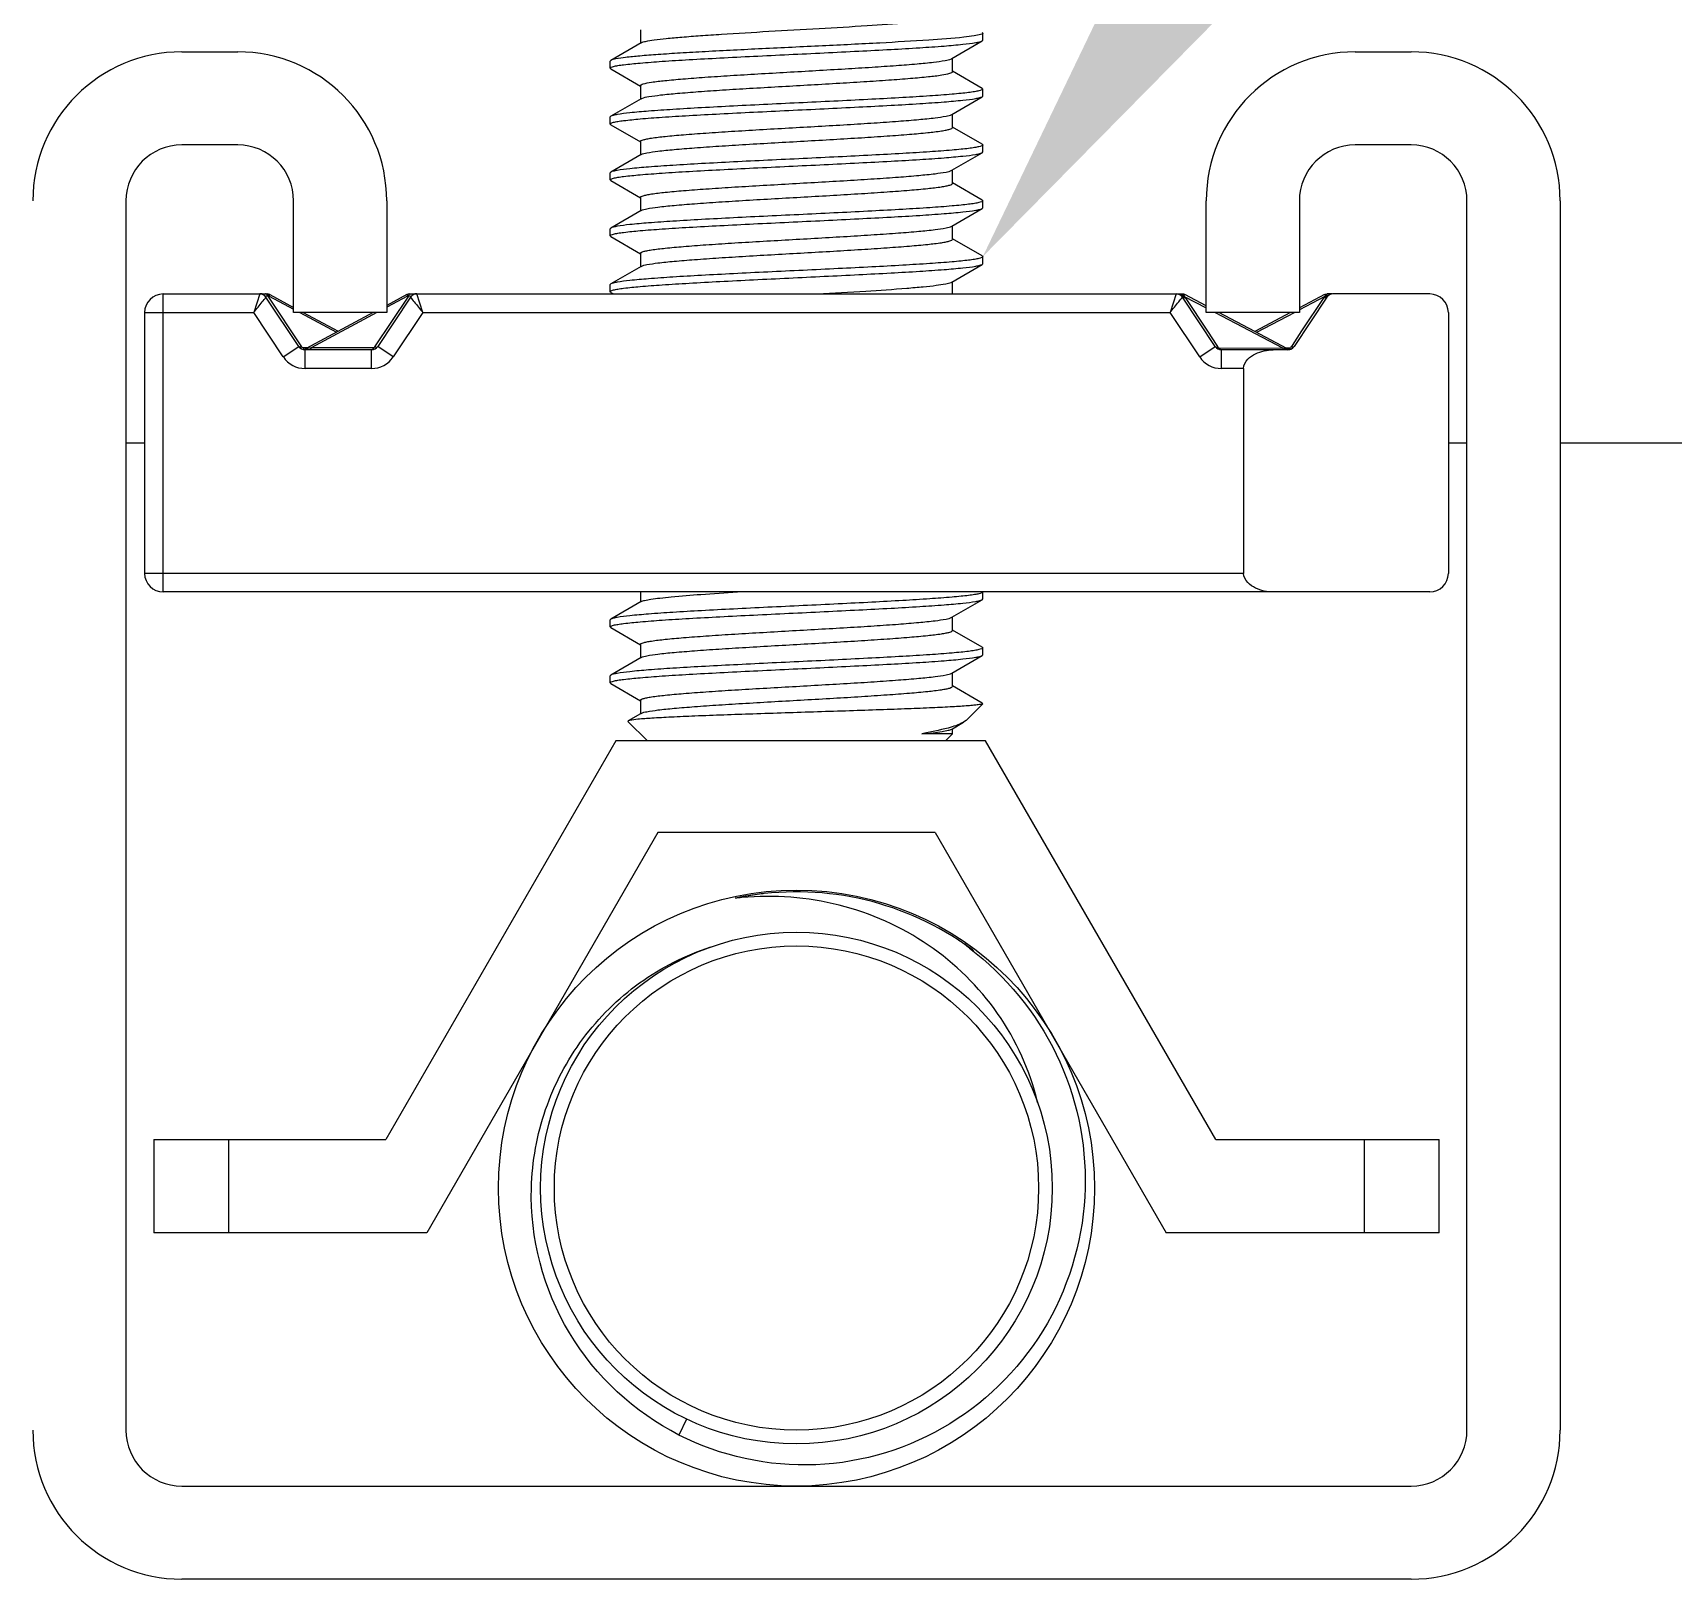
# Model space of a CAD drawing. Extents: x -409572 to -157272, y 600795 to 878326.
# Drawn here: x -392247.3 to -391927.6, y 813907.2 to 814208.6 of the extents above; entities that cross this region are included whole.
import ezdxf

# ---------------------------------------------------------------- set-up
doc = ezdxf.new("R2010")
doc.units = 0
doc.header["$LTSCALE"] = 1000
doc.header["$MEASUREMENT"] = 0
doc.layers.get('0').update_dxf_attribs({"linetype": 'CONTINUOUS'})

msp = doc.modelspace()

# ---------------------------------------------------------------- linework, layer by layer
at = {"linetype": 'CONTINUOUS'}
for p, q in [((-392128.84, 814209.19), (-392128.84, 814206.56)), ((-392068.15, 814203.58), (-392062.25, 814207.01)), ((-392062.25, 814208.66), (-392062.12, 814208.52)), ((-392062.25, 814207.01), (-392062.12, 814207.16)), ((-392062.12, 814207.16), (-392062.12, 814208.52)), ((-392062.12, 814207.16), (-392062.12, 814208.52)), ((-392218.21, 814204.89), (-392207.32, 814204.89)), ((-392128.69, 814206.64), (-392134.6, 814203.22)), ((-392068, 814201.03), (-392068, 814203.66)), ((-391989.52, 814204.89), (-391978.63, 814204.89)), ((-392134.6, 814203.22), (-392134.72, 814203.08)), ((-392134.72, 814201.71), (-392134.72, 814203.08)), ((-392134.6, 814201.57), (-392134.72, 814201.71)), ((-392134.6, 814201.57), (-392128.84, 814198.22)), ((-392068.23, 814203.54), (-392068.15, 814203.58)), ((-392062.25, 814197.77), (-392068, 814201.11)), ((-392128.84, 814198.3), (-392128.84, 814195.67)), ((-392062.25, 814197.77), (-392062.12, 814197.63)), ((-392062.12, 814196.27), (-392062.12, 814197.63)), ((-392062.12, 814196.27), (-392062.12, 814197.63)), ((-392062.12, 814197.63), (-392062.12, 814197.61)), ((-392128.69, 814195.75), (-392134.6, 814192.33)), ((-392128.69, 814195.75), (-392128.54, 814195.82)), ((-392068.15, 814192.69), (-392062.25, 814196.12)), ((-392062.25, 814196.12), (-392062.12, 814196.27)), ((-392134.6, 814192.33), (-392134.72, 814192.19)), ((-392134.72, 814190.82), (-392134.72, 814192.19)), ((-392134.72, 814190.82), (-392134.72, 814192.19)), ((-392134.6, 814190.68), (-392134.72, 814190.82)), ((-392068, 814190.14), (-392068, 814192.77)), ((-392134.6, 814190.68), (-392128.84, 814187.33)), ((-392062.25, 814186.88), (-392068, 814190.22)), ((-392207.32, 814186.74), (-392218.21, 814186.74)), ((-392128.69, 814184.86), (-392134.6, 814181.44)), ((-392128.84, 814187.41), (-392128.84, 814184.78)), ((-392068.15, 814181.8), (-392062.25, 814185.23)), ((-392062.25, 814186.88), (-392062.12, 814186.74)), ((-392062.25, 814185.23), (-392062.12, 814185.38)), ((-392062.12, 814185.38), (-392062.12, 814186.74)), ((-392062.12, 814185.38), (-392062.12, 814186.74)), ((-392062.12, 814186.74), (-392062.12, 814186.72)), ((-391978.63, 814186.74), (-391989.52, 814186.74)), ((-392134.6, 814181.44), (-392134.72, 814181.3)), ((-392134.72, 814179.93), (-392134.72, 814181.3)), ((-392134.72, 814179.93), (-392134.72, 814181.3)), ((-392068, 814179.25), (-392068, 814181.88)), ((-392134.6, 814179.79), (-392134.72, 814179.93)), ((-392134.6, 814179.79), (-392128.84, 814176.44)), ((-392062.25, 814175.99), (-392068, 814179.33)), ((-392229.1, 814175.85), (-392229.1, 813936.27)), ((-392196.43, 814154.07), (-392196.43, 814175.85)), ((-392178.28, 814175.85), (-392178.28, 814154.07)), ((-392128.84, 814176.52), (-392128.84, 814173.89)), ((-392062.25, 814175.99), (-392062.12, 814175.85)), ((-392062.12, 814174.49), (-392062.12, 814175.85)), ((-392062.12, 814174.49), (-392062.12, 814175.85)), ((-392062.12, 814175.85), (-392062.12, 814175.83)), ((-392018.56, 814154.07), (-392018.56, 814175.85)), ((-392000.41, 814175.85), (-392000.41, 814154.07)), ((-391967.74, 813936.27), (-391967.74, 814175.85)), ((-391949.59, 814175.85), (-391949.59, 813936.27)), ((-392128.69, 814173.97), (-392134.6, 814170.55)), ((-392068.15, 814170.91), (-392062.25, 814174.34)), ((-392062.25, 814174.34), (-392062.12, 814174.49)), ((-392134.6, 814170.55), (-392134.72, 814170.41)), ((-392134.72, 814169.04), (-392134.72, 814170.41)), ((-392134.72, 814169.04), (-392134.72, 814170.41)), ((-392134.6, 814168.9), (-392134.72, 814169.04)), ((-392134.6, 814168.9), (-392128.84, 814165.55)), ((-392068, 814168.36), (-392068, 814170.99)), ((-392128.84, 814165.63), (-392128.84, 814163)), ((-392062.25, 814165.1), (-392068, 814168.44)), ((-392128.69, 814163.08), (-392134.6, 814159.66)), ((-392068.15, 814160.02), (-392062.25, 814163.45)), ((-392062.25, 814165.1), (-392062.12, 814164.96)), ((-392062.25, 814163.45), (-392062.12, 814163.6)), ((-392062.12, 814163.6), (-392062.12, 814164.96)), ((-392062.12, 814163.6), (-392062.12, 814164.96)), ((-392062.12, 814164.96), (-392062.12, 814164.94)), ((-392134.6, 814159.66), (-392134.72, 814159.52)), ((-392134.72, 814158.15), (-392134.72, 814159.52)), ((-392134.72, 814158.15), (-392134.72, 814159.52)), ((-392068.28, 814159.95), (-392068.15, 814160.02)), ((-392068, 814157.7), (-392068, 814160.1)), ((-392221.84, 814099.62), (-392221.84, 814157.7)), ((-392221.84, 814157.7), (-392203.02, 814157.7)), ((-392203.02, 814157.7), (-392204.18, 814154.07)), ((-392203, 814157.7), (-392201.58, 814157.7)), ((-392202.54, 814157.7), (-392202.94, 814157.7)), ((-392201.84, 814157.7), (-392201.91, 814157.7)), ((-392195.41, 814147.46), (-392201.81, 814157.05)), ((-392201.47, 814157.29), (-392194.87, 814147.38)), ((-392201.47, 814157.29), (-392201.22, 814157.29)), ((-392201.3, 814157.47), (-392201.23, 814157.32)), ((-392201.22, 814157.29), (-392201.07, 814157.57)), ((-392201.22, 814157.29), (-392196.43, 814154.73)), ((-392201.07, 814157.57), (-392196.43, 814155.09)), ((-392180.57, 814147.38), (-392173.97, 814157.29)), ((-392173.63, 814157.05), (-392180.03, 814147.46)), ((-392174.37, 814157.57), (-392178.28, 814155.48)), ((-392174.22, 814157.29), (-392178.28, 814155.11)), ((-392174.37, 814157.57), (-392174.22, 814157.29)), ((-392174.22, 814157.29), (-392173.97, 814157.29)), ((-392174.14, 814157.47), (-392174.21, 814157.32)), ((-392173.86, 814157.7), (-392172.44, 814157.7)), ((-392172.45, 814157.7), (-392172.83, 814157.7)), ((-392172.42, 814157.7), (-392023.26, 814157.7)), ((-392171.26, 814154.07), (-392172.42, 814157.7)), ((-392134.6, 814158.01), (-392134.72, 814158.15)), ((-392134.6, 814158.01), (-392134.07, 814157.7)), ((-392024.42, 814157.7), (-392025.59, 814154.07)), ((-392023.31, 814157.21), (-392023.36, 814157.24)), ((-392023.26, 814157.2), (-392023.31, 814157.21)), ((-392016.82, 814147.46), (-392023.21, 814157.05)), ((-392023.04, 814157.15), (-392022.83, 814157.23)), ((-392022.92, 814157.28), (-392022.74, 814157.58)), ((-392022.9, 814157.29), (-392022.87, 814157.26)), ((-392022.87, 814157.26), (-392022.83, 814157.23)), ((-392022.83, 814157.23), (-392018.56, 814154.99)), ((-392018.56, 814155.36), (-392022.75, 814157.57)), ((-392022.65, 814156.99), (-392018.34, 814150.46)), ((-391995.04, 814157.05), (-392001.43, 814147.46)), ((-391995.48, 814157.57), (-392000.41, 814154.97)), ((-391995.44, 814157.2), (-392000.41, 814154.59)), ((-391999.91, 814150.5), (-391995.59, 814157)), ((-391995.44, 814157.2), (-391995.33, 814157.29)), ((-391995.23, 814157.13), (-391995.44, 814157.2)), ((-391995.25, 814157.48), (-391995.31, 814157.34)), ((-391993.94, 814157.7), (-391994.97, 814157.7)), ((-391994.2, 814157.7), (-391994.95, 814157.7)), ((-391994.84, 814157.44), (-391994.45, 814157.58)), ((-391975, 814157.7), (-391993.83, 814157.7)), ((-392225.47, 814154.07), (-392225.47, 814103.25)), ((-392225.47, 814154.07), (-392204.18, 814154.07)), ((-392198.43, 814145.44), (-392204.18, 814154.07)), ((-392178.28, 814154.07), (-392196.43, 814154.07)), ((-392195.21, 814154.07), (-392188.06, 814150.24)), ((-392194.53, 814154.07), (-392187.72, 814150.42)), ((-392180.91, 814154.07), (-392193.97, 814147.07)), ((-392180.23, 814154.07), (-392193.01, 814147.22)), ((-392171.26, 814154.07), (-392177.01, 814145.44)), ((-392171.26, 814154.07), (-392025.59, 814154.07)), ((-392019.84, 814145.44), (-392025.59, 814154.07)), ((-392000.41, 814154.07), (-392018.56, 814154.07)), ((-392016.81, 814154.07), (-392003.72, 814147.19)), ((-392009.12, 814150.37), (-392016.12, 814154.07)), ((-392002.12, 814154.07), (-392009.12, 814150.37)), ((-392001.43, 814154.05), (-392008.77, 814150.19)), ((-391971.37, 814154.07), (-391971.37, 814103.25)), ((-392018.34, 814150.46), (-392016.5, 814147.66)), ((-392002.87, 814147.07), (-392009.12, 814150.37)), ((-392001.77, 814147.68), (-391999.91, 814150.5)), ((-392198.43, 814145.44), (-392195.41, 814147.46)), ((-392193.69, 814147.22), (-392194.57, 814147.22)), ((-392194.2, 814143.18), (-392194.2, 814146.81)), ((-392181.24, 814146.81), (-392194.2, 814146.81)), ((-392193.63, 814147.08), (-392193.75, 814147.05)), ((-392193.35, 814147.14), (-392193.63, 814147.08)), ((-392193.01, 814147.22), (-392193.35, 814147.14)), ((-392180.87, 814147.22), (-392193.01, 814147.22)), ((-392181.24, 814143.18), (-392181.24, 814146.81)), ((-392177.01, 814145.44), (-392180.03, 814147.46)), ((-392019.84, 814145.44), (-392016.82, 814147.46)), ((-392016.5, 814147.66), (-392016.27, 814147.32)), ((-392015.97, 814147.15), (-392003.72, 814147.19)), ((-392015.61, 814143.18), (-392015.61, 814146.81)), ((-392002.64, 814146.81), (-392015.61, 814146.81)), ((-392003.72, 814147.19), (-392003.38, 814147.11)), ((-392003.38, 814147.11), (-392003.28, 814147.09)), ((-392003.28, 814147.09), (-392003.09, 814147.04)), ((-392003.12, 814147.2), (-392002.29, 814147.2)), ((-392002.99, 814146.94), (-392003.09, 814147.04)), ((-392002.39, 814146.99), (-392002.29, 814147.2)), ((-392001.99, 814147.36), (-392001.86, 814147.55)), ((-392001.74, 814147.33), (-392001.99, 814147.36)), ((-392001.86, 814147.55), (-392001.77, 814147.68)), ((-392181.24, 814143.18), (-392194.2, 814143.18)), ((-392011.3, 814143.18), (-392015.61, 814143.18)), ((-392011.3, 814143.18), (-392011.3, 814103.25)), ((-392229.1, 814128.66), (-392225.47, 814128.66)), ((-391971.37, 814128.66), (-391967.74, 814128.66)), ((-391949.59, 814128.66), (-391543.03, 814128.66)), ((-392011.3, 814103.25), (-392225.47, 814103.25)), ((-391975, 814099.62), (-392221.84, 814099.62)), ((-392128.84, 814099.62), (-392128.84, 814097.66)), ((-392068.15, 814094.68), (-392062.25, 814098.11)), ((-392062.25, 814098.11), (-392062.12, 814098.26)), ((-392062.12, 814098.26), (-392062.12, 814099.62)), ((-392062.12, 814098.26), (-392062.12, 814099.62)), ((-392128.69, 814097.74), (-392134.6, 814094.32)), ((-392134.6, 814094.32), (-392134.72, 814094.18)), ((-392134.72, 814092.81), (-392134.72, 814094.18)), ((-392134.72, 814092.81), (-392134.72, 814094.18)), ((-392134.6, 814092.67), (-392134.72, 814092.81)), ((-392134.6, 814092.67), (-392128.84, 814089.32)), ((-392068, 814092.13), (-392068, 814094.76)), ((-392062.25, 814088.87), (-392068, 814092.21)), ((-392128.84, 814089.4), (-392128.84, 814086.77)), ((-392062.12, 814087.37), (-392062.12, 814088.73)), ((-392062.12, 814087.37), (-392062.12, 814088.73)), ((-392062.12, 814088.73), (-392062.12, 814088.71)), ((-392128.69, 814086.85), (-392134.6, 814083.43)), ((-392068.15, 814083.79), (-392062.25, 814087.22)), ((-392062.25, 814087.22), (-392062.12, 814087.37)), ((-392134.6, 814083.43), (-392134.72, 814083.29)), ((-392134.72, 814081.92), (-392134.72, 814083.29)), ((-392134.72, 814081.92), (-392134.72, 814083.29)), ((-392068, 814081.24), (-392068, 814083.87)), ((-392134.6, 814081.78), (-392134.72, 814081.92)), ((-392134.6, 814081.78), (-392128.84, 814078.43)), ((-392062.25, 814077.98), (-392068, 814081.32)), ((-392128.84, 814075.88), (-392131.23, 814074.49)), ((-392128.84, 814078.51), (-392128.84, 814075.88)), ((-392128.69, 814075.96), (-392128.84, 814075.88)), ((-392065.37, 814074.6), (-392062.12, 814077.84)), ((-392062.25, 814077.98), (-392062.12, 814077.84)), ((-392062.12, 814077.84), (-392062.15, 814077.82)), ((-392131.23, 814074.49), (-392131.27, 814074.39)), ((-392127.46, 814070.58), (-392131.27, 814074.39)), ((-392068.15, 814072.9), (-392068, 814072.98)), ((-392068, 814072.98), (-392065.88, 814074.22)), ((-392068, 814071.96), (-392068, 814072.98)), ((-392065.36, 814074.6), (-392065.88, 814074.22)), ((-392133.61, 814070.58), (-392178.46, 813992.9)), ((-392061.56, 814070.58), (-392133.61, 814070.58)), ((-392068, 814071.96), (-392074.02, 814071.96)), ((-392069.38, 814070.58), (-392068, 814071.96)), ((-392016.71, 813992.9), (-392061.56, 814070.58)), ((-392125.46, 814052.73), (-392170.48, 813974.75)), ((-392071.38, 814052.73), (-392125.46, 814052.73)), ((-392071.38, 814052.73), (-392026.36, 813974.75)), ((-392064.9, 814030.37), (-392064.79, 814030.28)), ((-392064.79, 814030.28), (-392064.72, 814030.23)), ((-392064.04, 814029.82), (-392063.95, 814029.75)), ((-392223.66, 813992.9), (-392223.66, 813974.75)), ((-392223.66, 813992.9), (-392178.46, 813992.9)), ((-392209.14, 813992.9), (-392209.14, 813974.75)), ((-392016.71, 813992.9), (-391973.19, 813992.9)), ((-391987.71, 813974.75), (-391987.71, 813992.9)), ((-391973.19, 813974.75), (-391973.19, 813992.9)), ((-392170.48, 813974.75), (-392223.66, 813974.75)), ((-391973.19, 813974.75), (-392026.36, 813974.75)), ((-392119.84, 813938.44), (-392121.32, 813935.32)), ((-392218.21, 813925.38), (-392165.49, 813925.38)), ((-392165.49, 813925.38), (-391978.63, 813925.38)), ((-392155.01, 813907.23), (-392218.21, 813907.23)), ((-391978.63, 813907.23), (-392155.01, 813907.23))]:
    msp.add_line(p, q, dxfattribs=at)
for radius in [58.08, 49.86, 47.19]:
    msp.add_circle((-392098.42, 813983.46), radius, dxfattribs=at)
for centre, radius, start, end in [((-392218.21, 814175.85), 29.04, 90, 180), ((-392207.32, 814175.85), 29.04, 0, 90), ((-391989.52, 814175.85), 29.04, 90, 180), ((-391978.63, 814175.85), 29.04, 0, 90), ((-392218.21, 814175.85), 10.89, 90, 180), ((-392207.32, 814175.85), 10.89, 0, 90), ((-391989.52, 814175.85), 10.89, 90, 180), ((-391978.63, 814175.85), 10.89, 0, 90), ((-392221.84, 814154.07), 3.63, 90, 180), ((-392203.02, 814156.25), 1.45, 33.6901, 90), ((-392201.58, 814156.61), 1.09, 61.8161, 90), ((-392202.01, 814157.08), 0.812, 28.7138, 31.9), ((-392202.52, 814156.85), 1.37, 18.7744, 20.2094), ((-392173.86, 814156.61), 1.09, 90, 118.1839), ((-392172.92, 814156.85), 1.37, 159.7941, 161.2334), ((-392173.43, 814157.08), 0.812, 148.1081, 151.2843), ((-392172.42, 814156.25), 1.45, 90, 146.3099), ((-392024.42, 814154.39), 3.31, 80.5318, 90.0397), ((-392024.42, 814156.25), 1.45, 33.6901, 90), ((-392024.24, 814155.1), 2.58, 67.0808, 71.6139), ((-392024.14, 814155.35), 2.3, 62.2609, 67.0902), ((-392024.06, 814155.5), 2.14, 61.176, 62.211), ((-392023.74, 814157.07), 0.852, 32.6852, 34.7374), ((-392024.01, 814155.6), 2.03, 57.7436, 61.1962), ((-392023.83, 814157.01), 0.962, 29.1761, 32.7459), ((-392023.74, 814157.06), 0.857, 24.8124, 29.1852), ((-392023.65, 814157.1), 0.757, 19.6457, 24.8196), ((-392023.56, 814157.13), 0.666, 13.0088, 19.662), ((-392024.77, 814155.6), 2.53, 33.3657, 39.9733), ((-391993.47, 814155.59), 2.55, 140.7761, 146.4499), ((-391982.46, 814114.91), 44.29, 106.6154, 106.8895), ((-391994.62, 814157.09), 0.741, 160.2304, 163.9636), ((-391999.93, 814173.44), 16.79, 286.6266, 287.6315), ((-391993.83, 814156.25), 1.45, 90, 146.3099), ((-391975, 814154.07), 3.63, 0, 90), ((-392194.2, 814148.26), 1.45, 213.6901, 270), ((-392194.48, 814148.03), 1.09, 219.7533, 298.1839), ((-392181.24, 814148.26), 1.45, 270, 326.3099), ((-392180.96, 814148.03), 1.09, 274.2749, 313.9112), ((-392015.61, 814148.26), 1.45, 213.6901, 270), ((-392015.89, 814148.03), 1.09, 242.3724, 264.9827), ((-392002.99, 814147.48), 0.449, 256.9317, 262.7384), ((-392002.36, 814148.03), 1.09, 242.1358, 297.4642), ((-392002.64, 814148.26), 1.45, 270, 326.3099), ((-392002.94, 814147.35), 0.656, 323.4647, 326.9897), ((-392194.2, 814148.26), 5.08, 213.6901, 270), ((-392181.24, 814148.26), 5.08, 270, 326.3099), ((-392015.61, 814148.26), 5.08, 213.6901, 270), ((-392221.84, 814103.25), 3.63, 180, 270), ((-391975, 814103.25), 3.63, 270, 0), ((-392098.42, 813983.46), 57.72, 56.9142, 101.9142), ((-392098.41, 813983.35), 57.83, 96.4409, 99.6221), ((-392098.47, 813983.69), 57.48, 100.9606, 101.914), ((-392103.85, 813983.05), 57.25, 95.2242, 96.5024), ((-392098.44, 813983.54), 57.64, 99.6229, 100.9604), ((-392099.5, 813984.48), 57.48, 54.7563, 55.46), ((-392098.29, 813983.66), 57.48, 56.1178, 56.914), ((-392099.57, 813984.37), 57.6, 52.9894, 54.7559), ((-392098.35, 813983.57), 57.59, 55.3635, 56.1178), ((-392098.44, 813983.45), 57.74, 53.431, 55.363), ((-392218.21, 813936.27), 29.04, 180, 270), ((-392218.21, 813936.27), 10.89, 180, 270), ((-391978.63, 813936.27), 29.04, 270, 0), ((-391978.63, 813936.27), 10.89, 270, 0)]:
    msp.add_arc(centre, radius, start, end, dxfattribs=at)
for points, knots in [([(-392128.69, 814206.64), (-392128.43, 814206.8), (-392127.57, 814206.98), (-392125.94, 814207.25), (-392123.58, 814207.51), (-392120.58, 814207.79), (-392116.99, 814208.06), (-392111.34, 814208.44), (-392103.63, 814208.9), (-392094.17, 814209.43), (-392085.14, 814209.96), (-392077.5, 814210.49), (-392072.97, 814210.88), (-392071.09, 814211.13)], [0, 0, 0, 0, 0.015918, 0.044768, 0.086031, 0.138698, 0.201427, 0.272595, 0.432694, 0.602452, 0.764307, 0.901529, 1, 1, 1, 1]), ([(-392134.72, 814201.71), (-392134.72, 814201.79), (-392134.45, 814201.95), (-392133.98, 814202.07), (-392133.13, 814202.24), (-392131.43, 814202.47), (-392128.54, 814202.75), (-392124.3, 814203.07), (-392119.11, 814203.39), (-392113.16, 814203.71), (-392106.68, 814204.04), (-392099.9, 814204.36), (-392093.06, 814204.69), (-392086.42, 814205.02), (-392080.22, 814205.34), (-392074.68, 814205.66), (-392070, 814205.98), (-392066.36, 814206.3), (-392064.03, 814206.56), (-392062.8, 814206.81), (-392062.38, 814206.93), (-392062.25, 814207.01)], [0, 0, 0, 0, 0.00322, 0.0104, 0.02191, 0.037724, 0.081755, 0.140991, 0.213309, 0.296091, 0.386332, 0.480756, 0.575929, 0.668382, 0.75476, 0.831926, 0.89708, 0.947873, 0.982513, 0.993416, 1, 1, 1, 1]), ([(-392065.81, 814207.73), (-392068.07, 814207.49), (-392073.52, 814207.09), (-392082.71, 814206.56), (-392093.55, 814206.03), (-392104.9, 814205.49), (-392114.14, 814205.03), (-392120.89, 814204.65), (-392125.15, 814204.37), (-392128.7, 814204.1), (-392131.46, 814203.84), (-392133.32, 814203.56), (-392134.31, 814203.39), (-392134.6, 814203.22)], [0, 0, 0, 0, 0.099084, 0.237374, 0.400417, 0.571145, 0.731654, 0.802733, 0.865141, 0.917241, 0.957682, 0.985448, 1, 1, 1, 1]), ([(-392062.54, 814208.26), (-392062.94, 814208.13), (-392064.04, 814207.94), (-392065.13, 814207.81), (-392065.81, 814207.73)], [0, 0, 0, 0, 0.381874, 1, 1, 1, 1]), ([(-392062.12, 814208.52), (-392062.12, 814208.5), (-392062.21, 814208.34), (-392062.4, 814208.3), (-392062.54, 814208.26)], [0, 0, 0, 0, 0.139134, 1, 1, 1, 1]), ([(-392128.84, 814198.3), (-392128.84, 814198.37), (-392128.63, 814198.53), (-392127.94, 814198.75), (-392126.36, 814199.03), (-392123.8, 814199.33), (-392120.32, 814199.64), (-392116.07, 814199.96), (-392111.18, 814200.28), (-392105.85, 814200.6), (-392098.39, 814201.03), (-392090.98, 814201.45), (-392083.87, 814201.89), (-392079.2, 814202.2), (-392075.2, 814202.52), (-392072.02, 814202.82), (-392069.8, 814203.14), (-392068.61, 814203.36), (-392068.23, 814203.54)], [0, 0, 0, 0, 0.003482, 0.010642, 0.037446, 0.080513, 0.138446, 0.209238, 0.290402, 0.379073, 0.472115, 0.658103, 0.744468, 0.822278, 0.888788, 0.94167, 0.979112, 1, 1, 1, 1]), ([(-392128.54, 814195.82), (-392128.12, 814196), (-392126.89, 814196.22), (-392124.59, 814196.53), (-392121.36, 814196.83), (-392117.33, 814197.15), (-392112.64, 814197.47), (-392105.55, 814197.9), (-392098.17, 814198.32), (-392090.76, 814198.74), (-392085.47, 814199.06), (-392080.64, 814199.38), (-392076.43, 814199.69), (-392072.98, 814200.01), (-392070.45, 814200.3), (-392068.89, 814200.59), (-392068.21, 814200.8), (-392068, 814200.96), (-392068, 814201.03)], [0, 0, 0, 0, 0.022346, 0.06101, 0.114819, 0.181948, 0.260071, 0.346467, 0.531818, 0.624293, 0.712309, 0.792791, 0.862932, 0.920298, 0.962926, 0.989453, 0.996544, 1, 1, 1, 1]), ([(-392062.12, 814197.61), (-392062.14, 814197.53), (-392062.44, 814197.39), (-392062.94, 814197.25), (-392063.81, 814197.09), (-392064.97, 814196.93), (-392066.44, 814196.77), (-392068.96, 814196.54), (-392072.75, 814196.26), (-392077.95, 814195.94), (-392083.9, 814195.62), (-392090.37, 814195.29), (-392097.14, 814194.97), (-392103.95, 814194.65), (-392110.56, 814194.32), (-392116.73, 814194), (-392122.24, 814193.68), (-392126.89, 814193.36), (-392130.5, 814193.04), (-392132.82, 814192.78), (-392134.05, 814192.53), (-392134.46, 814192.41), (-392134.6, 814192.33)], [0, 0, 0, 0, 0.003586, 0.011204, 0.023126, 0.039313, 0.059647, 0.083957, 0.143613, 0.216161, 0.298989, 0.389113, 0.483287, 0.578107, 0.670147, 0.756086, 0.832829, 0.897612, 0.948117, 0.982576, 0.993432, 1, 1, 1, 1]), ([(-392134.72, 814190.82), (-392134.72, 814190.9), (-392134.45, 814191.06), (-392133.98, 814191.18), (-392133.13, 814191.35), (-392131.43, 814191.58), (-392128.54, 814191.86), (-392124.3, 814192.18), (-392119.11, 814192.5), (-392113.16, 814192.82), (-392106.68, 814193.15), (-392099.9, 814193.47), (-392093.06, 814193.8), (-392086.42, 814194.13), (-392080.22, 814194.45), (-392074.68, 814194.77), (-392070, 814195.09), (-392066.36, 814195.41), (-392064.03, 814195.67), (-392062.8, 814195.92), (-392062.38, 814196.04), (-392062.25, 814196.12)], [0, 0, 0, 0, 0.00322, 0.0104, 0.02191, 0.037724, 0.081754, 0.14099, 0.21331, 0.296094, 0.386335, 0.48076, 0.575932, 0.668386, 0.754762, 0.831926, 0.897079, 0.947872, 0.982513, 0.993416, 1, 1, 1, 1]), ([(-392128.84, 814187.41), (-392128.84, 814187.49), (-392128.63, 814187.64), (-392128.22, 814187.77), (-392127.53, 814187.94), (-392126.11, 814188.17), (-392123.72, 814188.45), (-392120.19, 814188.76), (-392115.88, 814189.08), (-392110.94, 814189.41), (-392105.54, 814189.73), (-392098.02, 814190.16), (-392090.56, 814190.58), (-392083.44, 814191.02), (-392078.79, 814191.34), (-392074.84, 814191.67), (-392071.73, 814191.96), (-392069.61, 814192.29), (-392068.48, 814192.49), (-392068.15, 814192.69)], [0, 0, 0, 0, 0.003515, 0.010772, 0.02225, 0.037963, 0.081623, 0.14032, 0.21199, 0.294071, 0.383622, 0.477423, 0.664258, 0.750574, 0.827954, 0.893625, 0.945254, 0.981055, 1, 1, 1, 1]), ([(-392128.69, 814184.86), (-392128.36, 814185.06), (-392127.23, 814185.26), (-392125.11, 814185.59), (-392122, 814185.88), (-392118.05, 814186.21), (-392113.39, 814186.53), (-392106.27, 814186.97), (-392098.82, 814187.39), (-392091.3, 814187.82), (-392085.9, 814188.14), (-392080.96, 814188.47), (-392076.65, 814188.79), (-392073.13, 814189.1), (-392070.73, 814189.38), (-392069.32, 814189.61), (-392068.62, 814189.78), (-392068.22, 814189.91), (-392068, 814190.06), (-392068, 814190.14)], [0, 0, 0, 0, 0.018976, 0.054803, 0.106452, 0.172137, 0.249523, 0.33584, 0.522662, 0.616452, 0.705988, 0.788055, 0.85971, 0.918396, 0.962046, 0.977753, 0.989231, 0.996484, 1, 1, 1, 1]), ([(-392134.72, 814179.93), (-392134.72, 814180.01), (-392134.45, 814180.17), (-392133.98, 814180.29), (-392133.13, 814180.46), (-392131.43, 814180.69), (-392128.54, 814180.97), (-392124.3, 814181.29), (-392119.1, 814181.61), (-392113.16, 814181.93), (-392106.68, 814182.26), (-392099.9, 814182.58), (-392093.06, 814182.91), (-392086.42, 814183.24), (-392080.22, 814183.56), (-392074.68, 814183.88), (-392070, 814184.2), (-392066.36, 814184.52), (-392064.03, 814184.78), (-392062.8, 814185.03), (-392062.38, 814185.15), (-392062.25, 814185.23)], [0, 0, 0, 0, 0.00322, 0.0104, 0.02191, 0.037725, 0.081755, 0.140991, 0.213311, 0.296097, 0.386338, 0.48076, 0.575931, 0.668384, 0.754761, 0.831924, 0.897077, 0.94787, 0.982513, 0.993416, 1, 1, 1, 1]), ([(-392062.12, 814186.72), (-392062.14, 814186.64), (-392062.44, 814186.5), (-392062.94, 814186.36), (-392063.81, 814186.2), (-392064.97, 814186.04), (-392066.44, 814185.88), (-392068.96, 814185.65), (-392072.75, 814185.37), (-392077.95, 814185.05), (-392083.9, 814184.73), (-392090.37, 814184.4), (-392097.14, 814184.08), (-392103.95, 814183.76), (-392110.56, 814183.43), (-392116.73, 814183.11), (-392122.24, 814182.79), (-392126.89, 814182.47), (-392130.5, 814182.15), (-392132.82, 814181.89), (-392134.05, 814181.64), (-392134.46, 814181.52), (-392134.6, 814181.44)], [0, 0, 0, 0, 0.003585, 0.011201, 0.023122, 0.039308, 0.059642, 0.083951, 0.143606, 0.216151, 0.298977, 0.389102, 0.483275, 0.578097, 0.670138, 0.75608, 0.832826, 0.897611, 0.948117, 0.982576, 0.993432, 1, 1, 1, 1]), ([(-392128.84, 814176.52), (-392128.84, 814176.6), (-392128.63, 814176.75), (-392128.22, 814176.88), (-392127.53, 814177.05), (-392126.11, 814177.28), (-392123.72, 814177.56), (-392120.19, 814177.87), (-392115.88, 814178.19), (-392110.94, 814178.52), (-392105.54, 814178.84), (-392098.02, 814179.27), (-392090.56, 814179.69), (-392083.44, 814180.13), (-392078.79, 814180.45), (-392074.84, 814180.78), (-392071.73, 814181.07), (-392069.61, 814181.4), (-392068.48, 814181.6), (-392068.15, 814181.8)], [0, 0, 0, 0, 0.003516, 0.010771, 0.022251, 0.037963, 0.081622, 0.14032, 0.21199, 0.294071, 0.383622, 0.477423, 0.664258, 0.750575, 0.827954, 0.893625, 0.945255, 0.981055, 1, 1, 1, 1]), ([(-392128.69, 814173.97), (-392128.36, 814174.17), (-392127.23, 814174.37), (-392125.11, 814174.7), (-392122, 814174.99), (-392118.05, 814175.32), (-392113.39, 814175.64), (-392106.27, 814176.08), (-392098.82, 814176.5), (-392091.3, 814176.93), (-392085.9, 814177.25), (-392080.96, 814177.58), (-392076.65, 814177.9), (-392073.13, 814178.21), (-392070.73, 814178.49), (-392069.32, 814178.72), (-392068.62, 814178.89), (-392068.22, 814179.02), (-392068, 814179.17), (-392068, 814179.25)], [0, 0, 0, 0, 0.018976, 0.054802, 0.106452, 0.172137, 0.249523, 0.33584, 0.522661, 0.616451, 0.705987, 0.788054, 0.85971, 0.918396, 0.962045, 0.977753, 0.989231, 0.996484, 1, 1, 1, 1]), ([(-392062.12, 814175.83), (-392062.14, 814175.75), (-392062.44, 814175.61), (-392062.94, 814175.47), (-392063.81, 814175.31), (-392064.97, 814175.15), (-392066.44, 814174.99), (-392068.96, 814174.76), (-392072.75, 814174.48), (-392077.95, 814174.16), (-392083.9, 814173.84), (-392090.37, 814173.51), (-392097.14, 814173.19), (-392103.95, 814172.87), (-392110.56, 814172.54), (-392116.73, 814172.22), (-392122.24, 814171.9), (-392126.89, 814171.58), (-392130.5, 814171.26), (-392132.82, 814171), (-392134.05, 814170.75), (-392134.46, 814170.63), (-392134.6, 814170.55)], [0, 0, 0, 0, 0.003585, 0.011203, 0.023125, 0.039313, 0.059647, 0.083957, 0.143613, 0.216157, 0.298984, 0.389108, 0.48328, 0.578099, 0.670138, 0.756081, 0.832827, 0.897612, 0.948117, 0.982575, 0.993432, 1, 1, 1, 1]), ([(-392134.72, 814169.04), (-392134.72, 814169.12), (-392134.45, 814169.28), (-392133.98, 814169.4), (-392133.13, 814169.57), (-392131.43, 814169.8), (-392128.54, 814170.08), (-392124.3, 814170.4), (-392119.1, 814170.72), (-392113.16, 814171.04), (-392106.68, 814171.37), (-392099.9, 814171.69), (-392093.06, 814172.02), (-392086.42, 814172.35), (-392080.22, 814172.67), (-392074.68, 814172.99), (-392070, 814173.31), (-392066.36, 814173.63), (-392064.03, 814173.89), (-392062.8, 814174.14), (-392062.38, 814174.26), (-392062.25, 814174.34)], [0, 0, 0, 0, 0.00322, 0.0104, 0.021911, 0.037726, 0.081758, 0.140994, 0.213315, 0.2961, 0.386342, 0.480761, 0.575929, 0.668381, 0.754759, 0.831923, 0.897075, 0.947869, 0.982512, 0.993416, 1, 1, 1, 1]), ([(-392128.84, 814165.63), (-392128.84, 814165.71), (-392128.63, 814165.86), (-392128.22, 814165.99), (-392127.53, 814166.16), (-392126.11, 814166.39), (-392123.72, 814166.67), (-392120.19, 814166.98), (-392115.88, 814167.3), (-392110.94, 814167.63), (-392105.54, 814167.95), (-392098.02, 814168.38), (-392090.56, 814168.8), (-392083.44, 814169.24), (-392078.79, 814169.56), (-392074.84, 814169.89), (-392071.73, 814170.18), (-392069.61, 814170.51), (-392068.48, 814170.71), (-392068.15, 814170.91)], [0, 0, 0, 0, 0.003517, 0.010771, 0.022252, 0.037962, 0.081622, 0.14032, 0.211989, 0.294071, 0.383621, 0.477423, 0.664258, 0.750574, 0.827954, 0.893625, 0.945254, 0.981055, 1, 1, 1, 1]), ([(-392128.69, 814163.08), (-392128.36, 814163.28), (-392127.23, 814163.48), (-392125.11, 814163.81), (-392122, 814164.1), (-392118.05, 814164.43), (-392113.39, 814164.75), (-392106.27, 814165.19), (-392098.82, 814165.61), (-392091.3, 814166.04), (-392085.9, 814166.36), (-392080.96, 814166.69), (-392076.65, 814167.01), (-392073.13, 814167.32), (-392070.73, 814167.6), (-392069.32, 814167.83), (-392068.62, 814168), (-392068.22, 814168.13), (-392068, 814168.28), (-392068, 814168.36)], [0, 0, 0, 0, 0.018976, 0.054803, 0.106452, 0.172137, 0.249523, 0.33584, 0.522661, 0.616451, 0.705987, 0.788054, 0.859709, 0.918395, 0.962045, 0.977755, 0.98923, 0.996486, 1, 1, 1, 1]), ([(-392134.72, 814158.15), (-392134.72, 814158.23), (-392134.45, 814158.39), (-392133.98, 814158.51), (-392133.13, 814158.68), (-392131.43, 814158.91), (-392128.54, 814159.19), (-392124.3, 814159.51), (-392119.1, 814159.83), (-392113.16, 814160.15), (-392106.68, 814160.48), (-392099.9, 814160.8), (-392093.06, 814161.13), (-392086.42, 814161.46), (-392080.22, 814161.78), (-392074.68, 814162.1), (-392070, 814162.42), (-392066.36, 814162.74), (-392064.03, 814163), (-392062.8, 814163.25), (-392062.38, 814163.37), (-392062.25, 814163.45)], [0, 0, 0, 0, 0.00322, 0.0104, 0.021911, 0.037726, 0.081758, 0.140994, 0.213313, 0.296096, 0.386337, 0.480758, 0.575925, 0.668376, 0.754755, 0.831922, 0.897075, 0.947869, 0.982512, 0.993416, 1, 1, 1, 1]), ([(-392062.12, 814164.94), (-392062.14, 814164.86), (-392062.44, 814164.72), (-392062.94, 814164.58), (-392063.82, 814164.42), (-392064.97, 814164.26), (-392066.44, 814164.1), (-392068.96, 814163.87), (-392072.75, 814163.59), (-392077.96, 814163.27), (-392083.9, 814162.95), (-392090.38, 814162.62), (-392097.14, 814162.3), (-392103.95, 814161.98), (-392110.56, 814161.65), (-392116.73, 814161.33), (-392122.24, 814161.01), (-392126.89, 814160.69), (-392130.5, 814160.37), (-392132.82, 814160.11), (-392134.05, 814159.86), (-392134.46, 814159.74), (-392134.6, 814159.66)], [0, 0, 0, 0, 0.003588, 0.011209, 0.023134, 0.039325, 0.059662, 0.083974, 0.143632, 0.216179, 0.299007, 0.38913, 0.483299, 0.578112, 0.670147, 0.756087, 0.83283, 0.897612, 0.948116, 0.982576, 0.993432, 1, 1, 1, 1]), ([(-392094.33, 814157.7), (-392091.19, 814157.88), (-392085.38, 814158.22), (-392078.51, 814158.68), (-392073.93, 814159.08), (-392071.4, 814159.34), (-392069.59, 814159.61), (-392068.62, 814159.81), (-392068.28, 814159.95)], [0, 0, 0, 0, 0.36033, 0.666702, 0.789385, 0.887306, 0.95801, 1, 1, 1, 1]), ([(-392204.18, 814154.07), (-392203.63, 814154.77), (-392202.87, 814155.78), (-392202.02, 814156.73), (-392201.81, 814157.05)], [0, 0, 0, 0, 0.698346, 1, 1, 1, 1]), ([(-392201.81, 814157.05), (-392201.85, 814157.11), (-392201.9, 814157.36), (-392201.6, 814157.31), (-392201.47, 814157.29)], [0, 0, 0, 0, 0.346904, 1, 1, 1, 1]), ([(-392201.7, 814157.65), (-392201.72, 814157.67), (-392201.76, 814157.69), (-392201.81, 814157.7), (-392201.84, 814157.7)], [0, 0, 0, 0, 0.519543, 1, 1, 1, 1]), ([(-392201.47, 814157.29), (-392201.49, 814157.33), (-392201.54, 814157.46), (-392201.62, 814157.59), (-392201.7, 814157.65)], [0, 0, 0, 0, 0.29815, 1, 1, 1, 1]), ([(-392173.97, 814157.29), (-392173.95, 814157.33), (-392173.9, 814157.46), (-392173.82, 814157.59), (-392173.74, 814157.65)], [0, 0, 0, 0, 0.298151, 1, 1, 1, 1]), ([(-392173.97, 814157.29), (-392173.85, 814157.31), (-392173.54, 814157.36), (-392173.6, 814157.11), (-392173.63, 814157.05)], [0, 0, 0, 0, 0.652586, 1, 1, 1, 1]), ([(-392173.74, 814157.65), (-392173.72, 814157.67), (-392173.68, 814157.69), (-392173.63, 814157.7), (-392173.6, 814157.7)], [0, 0, 0, 0, 0.519447, 1, 1, 1, 1]), ([(-392173.63, 814157.05), (-392173.42, 814156.73), (-392172.57, 814155.78), (-392171.81, 814154.77), (-392171.26, 814154.07)], [0, 0, 0, 0, 0.301655, 1, 1, 1, 1]), ([(-392025.59, 814154.07), (-392025.04, 814154.77), (-392024.28, 814155.78), (-392023.42, 814156.73), (-392023.21, 814157.05)], [0, 0, 0, 0, 0.698346, 1, 1, 1, 1]), ([(-392023.31, 814157.19), (-392023.27, 814157.14), (-392023.16, 814157.13), (-392023.07, 814157.14), (-392023.04, 814157.15)], [0, 0, 0, 0, 0.671481, 1, 1, 1, 1]), ([(-392022.9, 814157.29), (-392022.94, 814157.27), (-392023.05, 814157.23), (-392023.18, 814157.19), (-392023.26, 814157.2)], [0, 0, 0, 0, 0.307942, 1, 1, 1, 1]), ([(-392023.08, 814157.69), (-392023.11, 814157.69), (-392023.16, 814157.68), (-392023.21, 814157.66), (-392023.23, 814157.65)], [0, 0, 0, 0, 0.48312, 1, 1, 1, 1]), ([(-392023.1, 814156.97), (-392023.07, 814156.96), (-392022.92, 814156.93), (-392022.77, 814156.96), (-392022.65, 814156.99)], [0, 0, 0, 0, 0.201666, 1, 1, 1, 1]), ([(-391995.15, 814156.97), (-391995.18, 814156.96), (-391995.33, 814156.93), (-391995.48, 814156.97), (-391995.59, 814157)], [0, 0, 0, 0, 0.200998, 1, 1, 1, 1]), ([(-391995.48, 814157.57), (-391995.5, 814157.55), (-391995.37, 814157.45), (-391995.37, 814157.36), (-391995.33, 814157.29)], [0, 0, 0, 0, 0.259642, 1, 1, 1, 1]), ([(-391994.97, 814157.7), (-391995.05, 814157.7), (-391995.17, 814157.61), (-391995.23, 814157.51), (-391995.25, 814157.48)], [0, 0, 0, 0, 0.684585, 1, 1, 1, 1]), ([(-391994.95, 814157.17), (-391994.99, 814157.12), (-391995.1, 814157.1), (-391995.19, 814157.12), (-391995.23, 814157.13)], [0, 0, 0, 0, 0.67298, 1, 1, 1, 1]), ([(-391995.15, 814157.69), (-391995.12, 814157.69), (-391995.07, 814157.68), (-391995.02, 814157.66), (-391994.99, 814157.65)], [0, 0, 0, 0, 0.483166, 1, 1, 1, 1]), ([(-392195.3, 814147.37), (-392195.32, 814147.38), (-392195.36, 814147.4), (-392195.4, 814147.44), (-392195.41, 814147.46)], [0, 0, 0, 0, 0.522211, 1, 1, 1, 1]), ([(-392194.87, 814147.38), (-392194.91, 814147.37), (-392195.05, 814147.34), (-392195.2, 814147.33), (-392195.3, 814147.37)], [0, 0, 0, 0, 0.298572, 1, 1, 1, 1]), ([(-392193.01, 814147.22), (-392193.03, 814147.16), (-392193.1, 814146.99), (-392193.25, 814146.81), (-392193.38, 814146.81)], [0, 0, 0, 0, 0.333363, 1, 1, 1, 1]), ([(-392180.87, 814147.22), (-392180.89, 814147.16), (-392180.96, 814146.99), (-392181.11, 814146.81), (-392181.24, 814146.81)], [0, 0, 0, 0, 0.333363, 1, 1, 1, 1]), ([(-392180.57, 814147.38), (-392180.51, 814147.37), (-392180.34, 814147.33), (-392180.1, 814147.35), (-392180.03, 814147.46)], [0, 0, 0, 0, 0.33351, 1, 1, 1, 1]), ([(-392016.82, 814147.46), (-392016.79, 814147.42), (-392016.65, 814147.29), (-392016.42, 814147.29), (-392016.27, 814147.32)], [0, 0, 0, 0, 0.206816, 1, 1, 1, 1]), ([(-392015.61, 814146.81), (-392015.64, 814146.81), (-392015.81, 814146.85), (-392015.91, 814147.03), (-392015.97, 814147.15)], [0, 0, 0, 0, 0.198838, 1, 1, 1, 1]), ([(-392011.3, 814143.18), (-392011.3, 814143.84), (-392010.61, 814145.09), (-392009.01, 814146.1), (-392007.3, 814146.68), (-392006.12, 814146.81), (-392005.54, 814146.81)], [0, 0, 0, 0, 0.268529, 0.521802, 0.764472, 1, 1, 1, 1]), ([(-392003.34, 814146.81), (-392003.38, 814146.81), (-392003.57, 814146.86), (-392003.66, 814147.05), (-392003.72, 814147.19)], [0, 0, 0, 0, 0.195592, 1, 1, 1, 1]), ([(-392003.05, 814147.04), (-392003.02, 814147.03), (-392002.98, 814147.03), (-392002.85, 814147.05), (-392002.87, 814147.07)], [0, 0, 0, 0, 0.501408, 1, 1, 1, 1]), ([(-392005.54, 814099.62), (-392006.12, 814099.62), (-392007.3, 814099.75), (-392009.01, 814100.34), (-392010.61, 814101.34), (-392011.3, 814102.59), (-392011.3, 814103.25)], [0, 0, 0, 0, 0.235531, 0.478205, 0.731471, 1, 1, 1, 1]), ([(-392134.72, 814092.81), (-392134.72, 814092.89), (-392134.45, 814093.05), (-392133.98, 814093.17), (-392133.13, 814093.34), (-392131.43, 814093.57), (-392128.54, 814093.85), (-392124.3, 814094.17), (-392119.1, 814094.49), (-392113.16, 814094.81), (-392106.68, 814095.14), (-392099.9, 814095.46), (-392093.06, 814095.79), (-392086.42, 814096.12), (-392080.22, 814096.44), (-392074.68, 814096.76), (-392070, 814097.08), (-392066.36, 814097.4), (-392064.03, 814097.66), (-392062.8, 814097.91), (-392062.38, 814098.03), (-392062.25, 814098.11)], [0, 0, 0, 0, 0.00322, 0.0104, 0.021911, 0.037726, 0.081758, 0.140994, 0.213315, 0.296099, 0.386341, 0.480761, 0.575928, 0.66838, 0.754758, 0.831923, 0.897075, 0.947869, 0.982512, 0.993416, 1, 1, 1, 1]), ([(-392062.12, 814099.6), (-392062.14, 814099.52), (-392062.44, 814099.38), (-392062.94, 814099.24), (-392063.82, 814099.08), (-392064.97, 814098.92), (-392066.44, 814098.76), (-392068.96, 814098.53), (-392072.75, 814098.25), (-392077.96, 814097.93), (-392083.9, 814097.61), (-392090.37, 814097.28), (-392097.14, 814096.96), (-392103.95, 814096.64), (-392110.56, 814096.31), (-392116.73, 814095.99), (-392122.24, 814095.67), (-392126.89, 814095.35), (-392130.5, 814095.03), (-392132.82, 814094.77), (-392134.05, 814094.52), (-392134.46, 814094.4), (-392134.6, 814094.32)], [0, 0, 0, 0, 0.003588, 0.011208, 0.023132, 0.039323, 0.05966, 0.083972, 0.14363, 0.216176, 0.299003, 0.389126, 0.483297, 0.578112, 0.670148, 0.756088, 0.832832, 0.897614, 0.948118, 0.982576, 0.993432, 1, 1, 1, 1]), ([(-392128.69, 814097.74), (-392128.49, 814097.86), (-392127.84, 814098.03), (-392126.63, 814098.25), (-392124.89, 814098.47), (-392121.64, 814098.81), (-392116.61, 814099.2), (-392112.31, 814099.47), (-392109.94, 814099.62)], [0, 0, 0, 0, 0.038163, 0.10417, 0.197373, 0.316251, 0.622193, 1, 1, 1, 1]), ([(-392128.84, 814089.4), (-392128.84, 814089.48), (-392128.63, 814089.63), (-392128.22, 814089.76), (-392127.53, 814089.93), (-392126.11, 814090.16), (-392123.72, 814090.44), (-392120.19, 814090.75), (-392115.88, 814091.07), (-392110.94, 814091.4), (-392105.54, 814091.72), (-392098.02, 814092.15), (-392090.56, 814092.57), (-392083.44, 814093.01), (-392078.79, 814093.33), (-392074.84, 814093.66), (-392071.73, 814093.95), (-392069.61, 814094.28), (-392068.48, 814094.48), (-392068.15, 814094.68)], [0, 0, 0, 0, 0.003516, 0.010771, 0.022251, 0.037963, 0.081622, 0.140321, 0.21199, 0.294072, 0.383623, 0.477425, 0.66426, 0.750577, 0.827956, 0.893627, 0.945256, 0.981055, 1, 1, 1, 1]), ([(-392128.69, 814086.85), (-392128.36, 814087.05), (-392127.23, 814087.25), (-392125.11, 814087.58), (-392122, 814087.87), (-392118.05, 814088.2), (-392113.39, 814088.52), (-392106.27, 814088.96), (-392098.82, 814089.38), (-392091.3, 814089.81), (-392085.9, 814090.13), (-392080.96, 814090.46), (-392076.65, 814090.78), (-392073.13, 814091.09), (-392070.74, 814091.37), (-392069.32, 814091.6), (-392068.62, 814091.77), (-392068.22, 814091.9), (-392068, 814092.05), (-392068, 814092.13)], [0, 0, 0, 0, 0.018976, 0.054802, 0.10645, 0.172134, 0.249519, 0.335835, 0.522655, 0.616444, 0.70598, 0.788047, 0.859703, 0.91839, 0.962041, 0.977751, 0.989229, 0.996485, 1, 1, 1, 1]), ([(-392062.12, 814088.71), (-392062.14, 814088.63), (-392062.44, 814088.49), (-392062.94, 814088.35), (-392063.82, 814088.19), (-392064.97, 814088.03), (-392066.44, 814087.87), (-392068.96, 814087.64), (-392072.75, 814087.36), (-392077.96, 814087.04), (-392083.9, 814086.72), (-392090.38, 814086.39), (-392097.14, 814086.07), (-392103.95, 814085.75), (-392110.56, 814085.42), (-392116.73, 814085.1), (-392122.24, 814084.78), (-392126.89, 814084.46), (-392130.5, 814084.14), (-392132.82, 814083.88), (-392134.05, 814083.63), (-392134.46, 814083.51), (-392134.6, 814083.43)], [0, 0, 0, 0, 0.003588, 0.011209, 0.023134, 0.039324, 0.059662, 0.083974, 0.143632, 0.216179, 0.299008, 0.389132, 0.4833, 0.578112, 0.670148, 0.756087, 0.83283, 0.897612, 0.948116, 0.982575, 0.993432, 1, 1, 1, 1]), ([(-392134.72, 814081.92), (-392134.72, 814082), (-392134.45, 814082.16), (-392133.98, 814082.28), (-392133.13, 814082.45), (-392131.43, 814082.68), (-392128.54, 814082.96), (-392124.3, 814083.28), (-392119.1, 814083.6), (-392113.16, 814083.92), (-392106.68, 814084.25), (-392099.9, 814084.57), (-392093.06, 814084.9), (-392086.42, 814085.23), (-392080.22, 814085.55), (-392074.68, 814085.87), (-392070, 814086.19), (-392066.36, 814086.51), (-392064.03, 814086.77), (-392062.8, 814087.02), (-392062.38, 814087.14), (-392062.25, 814087.22)], [0, 0, 0, 0, 0.00322, 0.0104, 0.021911, 0.037726, 0.081758, 0.140994, 0.213312, 0.296095, 0.386336, 0.480757, 0.575924, 0.668375, 0.754754, 0.831922, 0.897076, 0.94787, 0.982512, 0.993416, 1, 1, 1, 1]), ([(-392128.84, 814078.51), (-392128.84, 814078.59), (-392128.63, 814078.74), (-392128.22, 814078.87), (-392127.53, 814079.04), (-392126.11, 814079.27), (-392123.72, 814079.55), (-392120.19, 814079.86), (-392115.88, 814080.18), (-392110.94, 814080.51), (-392105.54, 814080.83), (-392098.02, 814081.26), (-392090.56, 814081.68), (-392083.44, 814082.12), (-392078.79, 814082.44), (-392074.84, 814082.77), (-392071.73, 814083.06), (-392069.61, 814083.39), (-392068.48, 814083.59), (-392068.15, 814083.79)], [0, 0, 0, 0, 0.003516, 0.010771, 0.022251, 0.037963, 0.081622, 0.14032, 0.211989, 0.294071, 0.383621, 0.477423, 0.664258, 0.750574, 0.827954, 0.893625, 0.945254, 0.981055, 1, 1, 1, 1]), ([(-392128.69, 814075.96), (-392128.36, 814076.16), (-392127.23, 814076.36), (-392125.11, 814076.69), (-392122, 814076.98), (-392118.05, 814077.31), (-392113.39, 814077.63), (-392106.27, 814078.07), (-392098.82, 814078.49), (-392091.3, 814078.92), (-392085.9, 814079.24), (-392080.96, 814079.57), (-392076.65, 814079.89), (-392073.13, 814080.2), (-392070.73, 814080.48), (-392069.32, 814080.71), (-392068.62, 814080.88), (-392068.22, 814081.01), (-392068, 814081.16), (-392068, 814081.24)], [0, 0, 0, 0, 0.018976, 0.054803, 0.106452, 0.172137, 0.249523, 0.33584, 0.522662, 0.616451, 0.705988, 0.788055, 0.85971, 0.918396, 0.962045, 0.977754, 0.989231, 0.996485, 1, 1, 1, 1]), ([(-392062.15, 814077.82), (-392062.24, 814077.77), (-392062.54, 814077.7), (-392063.11, 814077.61), (-392063.95, 814077.52), (-392065.6, 814077.38), (-392068.29, 814077.21), (-392072.19, 814077.02), (-392076.91, 814076.83), (-392082.3, 814076.64), (-392088.18, 814076.44), (-392096.45, 814076.18), (-392106.49, 814075.86), (-392116, 814075.53), (-392122.56, 814075.24), (-392126.27, 814075.05), (-392128.95, 814074.85), (-392130.38, 814074.71), (-392130.9, 814074.59)], [0, 0, 0, 0, 0.004521, 0.012961, 0.025337, 0.041576, 0.085186, 0.142522, 0.21184, 0.290971, 0.377381, 0.468257, 0.651262, 0.815293, 0.882867, 0.937432, 0.976969, 1, 1, 1, 1]), ([(-392130.9, 814074.59), (-392130.94, 814074.59), (-392131.05, 814074.56), (-392131.17, 814074.53), (-392131.23, 814074.49)], [0, 0, 0, 0, 0.327761, 1, 1, 1, 1]), ([(-392065.88, 814074.22), (-392066.8, 814073.68), (-392069.56, 814072.89), (-392072.3, 814072.29), (-392074.02, 814071.96)], [0, 0, 0, 0, 0.378609, 1, 1, 1, 1]), ([(-392074.02, 814071.96), (-392073.28, 814072.03), (-392071.95, 814072.17), (-392070.21, 814072.39), (-392069, 814072.61), (-392068.36, 814072.78), (-392068.15, 814072.9)], [0, 0, 0, 0, 0.375937, 0.67081, 0.879434, 1, 1, 1, 1]), ([(-392051.44, 814000.15), (-392052.9, 814006.31), (-392058.25, 814018.18), (-392072.11, 814031.76), (-392089.82, 814039.67), (-392102.75, 814040.64), (-392109.07, 814040.06)], [0, 0, 0, 0, 0.249705, 0.499631, 0.74973, 1, 1, 1, 1]), ([(-392150.08, 813983.46), (-392149.93, 813988.64), (-392148.06, 813999.03), (-392140.7, 814012.99), (-392129.47, 814024.09), (-392120.04, 814028.85), (-392115.11, 814030.44)], [0, 0, 0, 0, 0.250031, 0.500035, 0.750022, 1, 1, 1, 1]), ([(-392064.72, 814030.23), (-392057.63, 814024.84), (-392045.81, 814010.53), (-392041.93, 813992.36), (-392042.16, 813983.46)], [0, 0, 0, 0, 0.500074, 1, 1, 1, 1]), ([(-392121.32, 813935.32), (-392129.99, 813939.74), (-392145.17, 813953.72), (-392150.36, 813973.74), (-392150.08, 813983.46)], [0, 0, 0, 0, 0.500109, 1, 1, 1, 1]), ([(-392042.16, 813983.46), (-392042.4, 813974.36), (-392047.48, 813955.95), (-392067.29, 813935.53), (-392094.49, 813927.11), (-392113.22, 813931.19), (-392121.32, 813935.32)], [0, 0, 0, 0, 0.250101, 0.50014, 0.750107, 1, 1, 1, 1])]:
    msp.add_open_spline(points, degree=3, knots=knots, dxfattribs=at)
for points in [[(-392201.58, 814157.7), (-392201.47, 814157.7), (-392201.38, 814157.6), (-392201.32, 814157.51)], [(-392173.86, 814157.7), (-392173.97, 814157.7), (-392174.06, 814157.6), (-392174.12, 814157.51)], [(-392023.43, 814157.55), (-392023.58, 814157.59), (-392023.72, 814157.63), (-392023.88, 814157.66)], [(-392023.26, 814157.7), (-392023.17, 814157.7), (-392023.09, 814157.62), (-392023.04, 814157.55)], [(-392022.75, 814157.57), (-392022.85, 814157.63), (-392022.97, 814157.69), (-392023.08, 814157.69)], [(-391995.48, 814157.57), (-391995.37, 814157.63), (-391995.26, 814157.69), (-391995.15, 814157.69)], [(-392194.57, 814147.22), (-392194.68, 814147.22), (-392194.81, 814147.29), (-392194.87, 814147.38)], [(-392194.57, 814147.22), (-392194.53, 814147.13), (-392194.49, 814147.03), (-392194.43, 814146.95)], [(-392193.75, 814147.05), (-392193.82, 814146.96), (-392193.93, 814146.88), (-392194.04, 814146.84)], [(-392193.75, 814147.05), (-392193.82, 814147.02), (-392193.91, 814147.03), (-392193.97, 814147.07)], [(-392180.57, 814147.38), (-392180.64, 814147.29), (-392180.76, 814147.22), (-392180.87, 814147.22)], [(-392016.27, 814147.32), (-392016.2, 814147.22), (-392016.08, 814147.15), (-392015.97, 814147.15)], [(-392002.29, 814147.2), (-392002.21, 814147.2), (-392002.07, 814147.24), (-392002.09, 814147.32)], [(-392001.43, 814147.46), (-392001.5, 814147.36), (-392001.63, 814147.33), (-392001.74, 814147.33)], [(-392062.25, 814088.87), (-392062.19, 814088.84), (-392062.12, 814088.79), (-392062.12, 814088.73)]]:
    msp.add_open_spline(points, degree=3, dxfattribs=at)
msp.add_solid([(-391990.93, 814237.13), (-392062.12, 814164.96), (-392018.18, 814256.32)])

doc.saveas('drawing.dxf')
